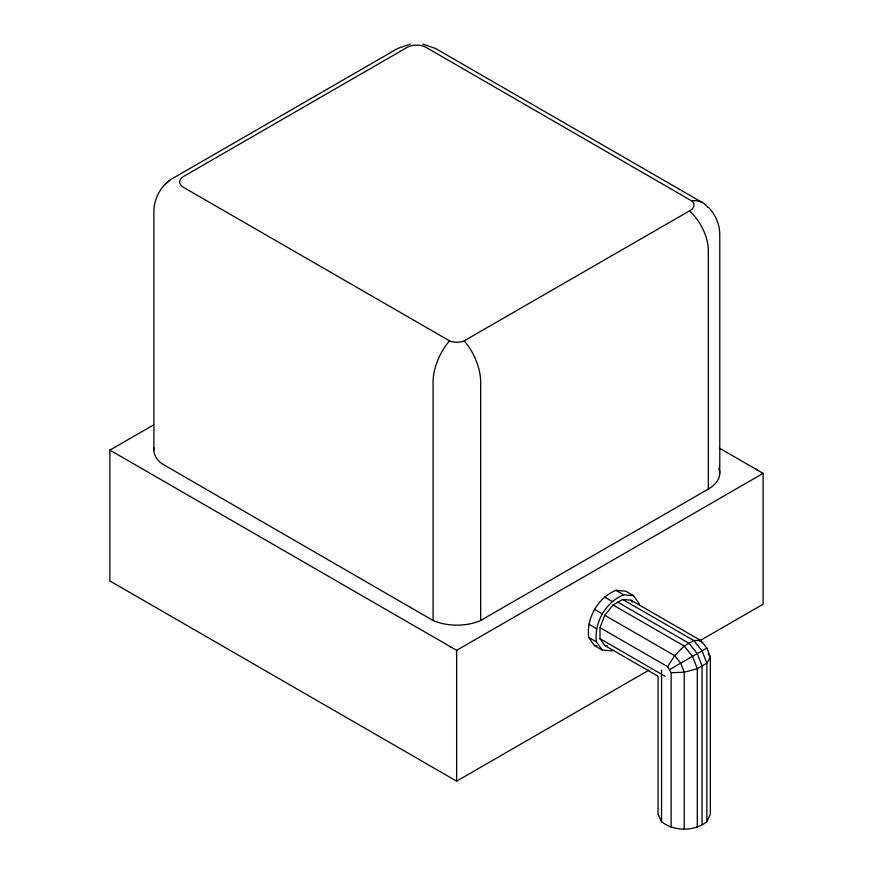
<?xml version="1.0" encoding="UTF-8"?>
<svg xmlns="http://www.w3.org/2000/svg" width="873" height="873" viewBox="0 0 873 873"><rect width="100%" height="100%" fill="white"/><g stroke="black" fill="none" stroke-linecap="round" stroke-linejoin="round"><path stroke-width="1.31" d="M612.104 650.898L602.163 650.014L594.426 645.551L588.686 637.377C586.263 618.008 597.874 597.896 615.858 590.301L625.81 591.196L633.536 595.659L639.287 603.832M602.163 650.014L596.412 641.841C594 622.471 605.611 602.37 623.595 594.775L633.536 595.659M599.991 627.622L604.771 615.29L613.064 604.978L622.635 599.445L630.928 600.188L700.79 640.52L706.857 648.072L710.36 657.107L710.36 814.247L706.857 821.799C693.882 831.62 674.534 831.62 661.559 821.799L658.056 814.247L658.056 676.248L604.771 645.485L599.991 638.676L599.991 627.622L667.627 666.677L671.13 672.745L671.13 827.331M667.627 666.677L674.633 655.623L684.214 646.053L693.784 640.52L700.79 640.52L701.816 642.735M410.43 44.119L397.946 48.342L173.76 177.776C161.669 184.378 153.899 197.767 153.888 211.517L153.888 449.977M165.27 184.127L167.398 182.304M167.605 182.119L169.548 180.449M689.561 210.862L691.263 209.738A13.346 7.704 0 0 0 692.234 201.205L426.068 47.382A13.401 7.737 0 0 0 407.124 47.382L183.559 176.455A13.401 7.737 0 0 0 183.559 187.4L450.206 341.212A13.346 7.704 0 0 0 463.552 341.212L689.561 210.862A38.401 22.884 58.3 0 1 708.319 250.595L708.319 489.055L480.674 620.485A39.078 22.567 0 0 1 433.084 620.485L161.974 463.738A39.143 22.6 0 0 1 154.041 448.013M648.781 670.224L456.644 781.149L109.889 580.949L109.889 450.119L153.495 424.944M109.889 450.119L456.644 650.32L763.111 473.373L763.111 604.214L699.459 640.957M669.853 669.438L706.857 648.072M671.13 672.745L684.214 672.199L697.287 668.696L706.857 663.174L710.36 657.107L708.254 654.117M604.771 645.485L607.139 645.693M594.426 645.551L596.914 645.769M422.761 44.119L435.245 48.342L702.165 202.438M449.551 646.5L450.697 646.882M719.374 448.122L763.111 473.373M615.858 590.301L623.595 594.775M622.635 599.445L693.784 640.52L702.067 650.832L706.857 663.174L706.857 821.799M617.855 602.217L688.993 643.292L697.287 653.593L702.067 665.935L702.067 824.559M604.367 596.936L612.104 601.399M613.064 604.978L684.214 646.053L692.496 656.365L697.287 668.696L697.287 827.331M594.426 609.31L602.163 613.774M604.771 615.29L674.633 655.623L680.7 663.174L684.214 672.199L684.214 829.35M588.686 624.119L596.412 628.582M599.991 638.676L665.062 676.248M588.686 637.377L596.412 641.841M756.444 469.248L757.109 469.903M708.385 207.272C715.544 214.485 719.69 224.47 719.767 234.63L719.767 473.101M630.928 600.188L632.292 602.13M661.559 670.18L661.559 821.799M480.674 620.485L480.674 382.014A38.412 19.893 64.6 0 0 464.294 340.939M456.644 650.32L456.644 781.149M433.084 620.485L433.084 382.014A38.412 19.893 -64.6 0 1 449.464 340.939M718.839 468.223A39.078 22.567 0 0 1 708.319 489.055M691.732 200.79A38.412 24.248 -54.9 0 1 707.839 207.305"/></g></svg>
